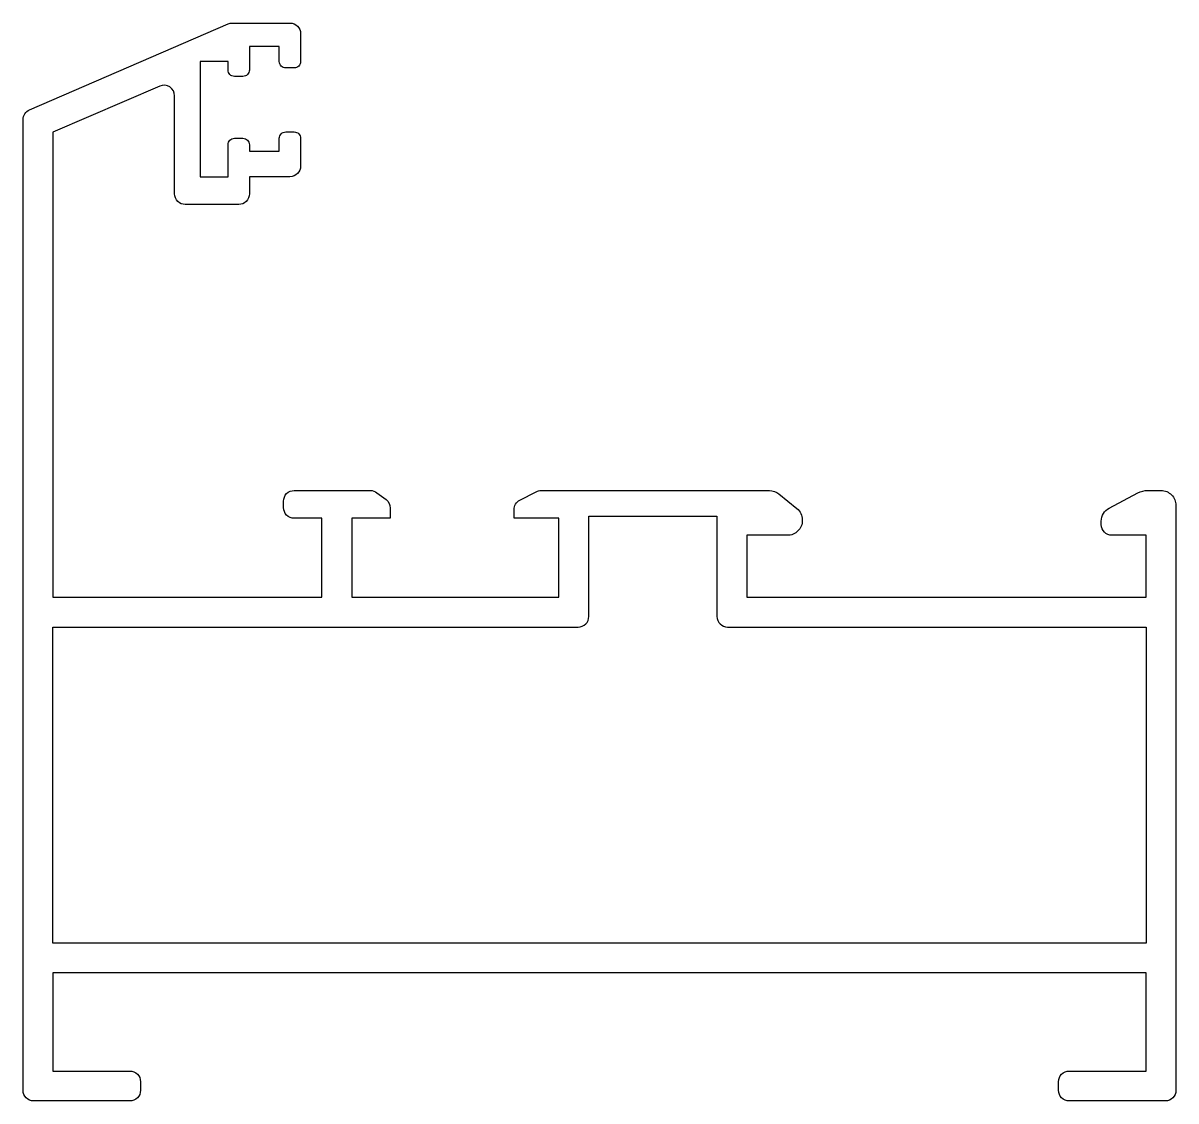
# Model space of a CAD drawing. Extents: x 141.2 to 195.2, y 193.3 to 243.8.
import ezdxf

# ---------------------------------------------------------------- set-up
doc = ezdxf.new("R2010")
doc.units = 0
doc.layers.get('0').update_dxf_attribs({"linetype": 'CONTINUOUS'})

msp = doc.modelspace()

# ---------------------------------------------------------------- linework, layer by layer
for points in [[(151.786, 242.702), (151.786, 241.602, -0.414214), (151.486, 241.302), (151.086, 241.302, -0.414214), (150.786, 241.602), (150.786, 242.002), (149.486, 242.002), (149.486, 236.602), (150.786, 236.602), (150.786, 238.102, -0.414214), (151.086, 238.402), (151.486, 238.402, -0.414214), (151.786, 238.102), (151.786, 237.802), (153.186, 237.802), (153.186, 238.402, -0.414214), (153.486, 238.702), (153.886, 238.702, -0.414214), (154.186, 238.402), (154.186, 237.102, -0.414214), (153.686, 236.602), (151.786, 236.602), (151.786, 235.802, -0.414214), (151.286, 235.302), (148.786, 235.302, -0.414214), (148.286, 235.802), (148.286, 240.389, 0.539639), (147.587, 240.848), (142.586, 238.683), (142.586, 216.902), (155.186, 216.902), (155.186, 220.602), (153.886, 220.602, -0.414214), (153.386, 221.102), (153.386, 221.402, -0.414214), (153.886, 221.902), (157.459, 221.902, -0.164295), (157.762, 221.8), (158.189, 221.475, -0.233995), (158.386, 221.077), (158.386, 220.602), (156.586, 220.602), (156.586, 216.902), (166.286, 216.902), (166.286, 220.602), (164.186, 220.602), (164.186, 221.003, -0.279558), (164.454, 221.447), (165.22, 221.846, -0.120681), (165.451, 221.902), (176.143, 221.902, -0.171507), (176.583, 221.747), (177.425, 221.066, -0.226608), (177.686, 220.522), (177.686, 220.502, -0.414214), (176.986, 219.802), (175.086, 219.802), (175.086, 216.902), (193.786, 216.902), (193.786, 219.802), (192.186, 219.802, -0.414214), (191.686, 220.302), (191.686, 220.461, -0.278588), (192.06, 221.08), (193.405, 221.787, -0.121594), (193.87, 221.902), (194.486, 221.902, -0.414214), (195.186, 221.202), (195.186, 193.802, -0.414214), (194.686, 193.302), (190.186, 193.302, -0.414214), (189.686, 193.802), (189.686, 194.202, -0.414214), (190.186, 194.702), (193.786, 194.702), (193.786, 199.302), (142.586, 199.302), (142.586, 194.702), (146.186, 194.702, -0.414214), (146.686, 194.202), (146.686, 193.802, -0.414214), (146.186, 193.302), (141.686, 193.302, -0.414214), (141.186, 193.802), (141.186, 239.274, -0.299006), (141.487, 239.733), (150.79, 243.761, -0.102511), (150.989, 243.802), (153.686, 243.802, -0.414214), (154.186, 243.302), (154.186, 242.002, -0.414214), (153.886, 241.702), (153.486, 241.702, -0.414214), (153.186, 242.002), (153.186, 242.702)], [(167.686, 216.002), (167.686, 220.702), (173.686, 220.702), (173.686, 216.002, 0.414214), (174.186, 215.502), (193.786, 215.502), (193.786, 200.702), (142.586, 200.702), (142.586, 215.502), (167.186, 215.502, 0.414214)]]:
    msp.add_lwpolyline(points, format="xyb", close=True)

doc.saveas('drawing.dxf')
